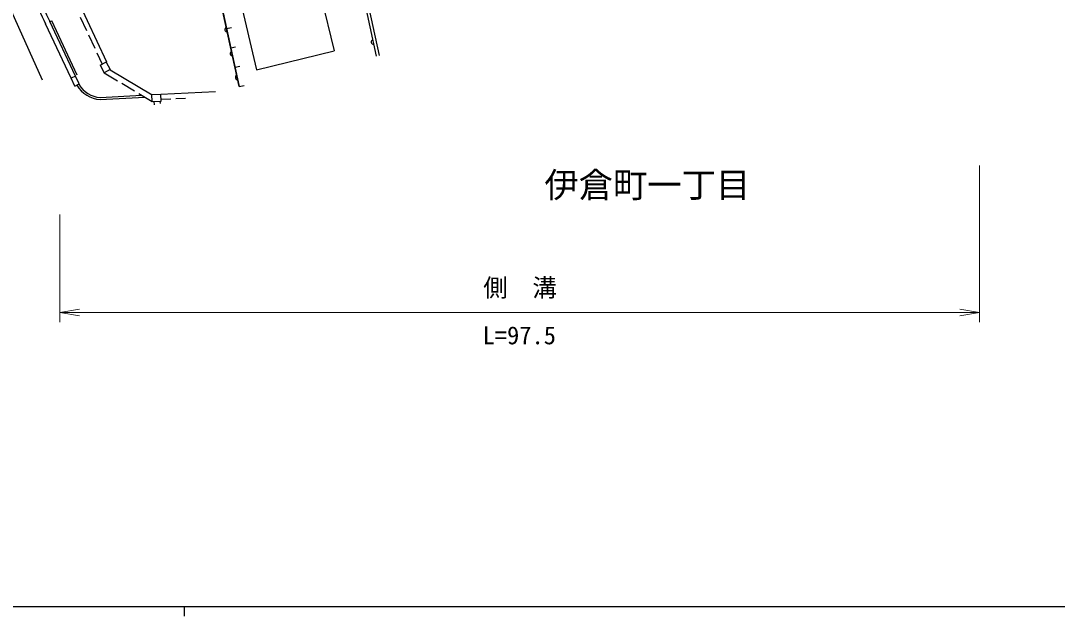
# Model space of a CAD drawing. Units: millimetres, scale not verified. Extents: x 40000 to 680000, y 20000 to 380000.
# Drawn here: x 151340 to 257046, y 204000 to 264756 of the extents above; entities that cross this region are included whole.
import ezdxf
from ezdxf.enums import TextEntityAlignment as Align

# ---------------------------------------------------------------- set-up
doc = ezdxf.new("R2010")
doc.units = ezdxf.units.MM
doc.header["$LTSCALE"] = 1000
for name, color, linetype, lineweight in [('M-BGD', 7, 'Continuous', 25), ('M-STR-HTXT', 7, 'Continuous', 13), ('M-STR-STRC', 7, 'Continuous', 25), ('M-TTL-BAND', 7, 'Continuous', 25)]:
    doc.layers.add(name, color=color, linetype=linetype, lineweight=lineweight)
doc.layers.add('M-BMK-HTXT', color=7, linetype='Continuous')
doc.styles.add('ＭＳ ゴシック', font='')
doc.styles.get('ＭＳ ゴシック').set_extended_font_data('MS Gothic')

# ---------------------------------------------------------------- blocks, each defined once
blk = doc.blocks.new('open_arrow')
at = {"color": 0, "linetype": 'Continuous', "lineweight": -2}
blk.add_lwpolyline([(7.5, 1.25), (0, 0), (7.5, -1.25)], dxfattribs=at)

msp = doc.modelspace()

# ---------------------------------------------------------------- linework, layer by layer
at = {"layer": 'M-BGD'}
for p, q in [((183489, 279822), (187603, 261150)), ((183782, 279887), (187896, 261216)), ((180806, 272097), (183300, 261669)), ((170821, 270831), (173629, 258051)), ((172907, 270211), (175384, 259756)), ((157117, 266926), (160083, 260558)), ((156470, 258904), (153874, 264448)), ((154323, 264668), (154504, 264753)), ((156923, 259116), (154323, 264668)), ((157104, 259201), (154504, 264753)), ((157407, 265121), (158040, 263761)), ((158251, 263308), (158884, 261948)), ((172333, 263949), (172821, 264057)), ((159096, 261495), (159640, 260325)), ((172765, 261983), (173253, 262090)), ((175384, 259756), (183300, 261669)), ((159438, 260219), (160083, 260558)), ((159438, 260219), (159844, 259449)), ((160058, 260545), (160463, 259775)), ((173197, 260017), (173685, 260124)), ((156923, 259116), (156471, 258902)), ((157310, 258302), (156923, 259116)), ((160463, 259775), (159844, 259449)), ((159844, 259449), (161223, 258626)), ((160459, 259753), (164731, 257189)), ((156858, 258088), (156471, 258902)), ((156858, 258088), (157310, 258302)), ((161653, 258370), (162941, 257602)), ((173629, 258051), (174117, 258158)), ((159444, 256715), (163998, 256973)), ((159446, 256915), (163691, 257155)), ((163371, 257346), (164750, 256524)), ((164723, 257226), (165634, 257257)), ((164750, 256524), (164723, 257226)), ((165634, 257257), (171195, 257521)), ((165661, 256554), (165634, 257257)), ((164750, 256524), (165661, 256554)), ((164909, 256529), (164946, 256179)), ((165530, 256550), (165556, 256309)), ((165660, 256737), (166650, 256787)), ((167149, 256812), (168140, 256861))]:
    msp.add_line(p, q, dxfattribs=at)
msp.add_lwpolyline([(173629, 258051), (170821, 270831), (184788, 273926)], dxfattribs=at)
for centre, radius, start, end in [((172987, 274276), 21492, 190.44477, 207.21349), ((172987, 274276), 20992, 190.4496, 207.2386), ((172411, 263859), 256, 115.06915, 269.70838), ((187343, 262590), 256, 115.10471, 269.74394), ((172947, 261417), 256, 115.06915, 269.70838), ((173483, 258975), 256, 115.06915, 269.70838), ((159676, 259736), 3030, 210.69659, 265.61048), ((159676, 259736), 2830, 211.07185, 265.34507)]:
    msp.add_arc(centre, radius, start, end, dxfattribs=at)
at = {"layer": 'M-STR-HTXT'}
for p, q in [((249104, 250000), (249104, 234000)), ((155317, 245000), (155317, 234000)), ((155317, 235000), (249104, 235000))]:
    msp.add_line(p, q, dxfattribs=at)
at = {"layer": 'M-STR-STRC'}
msp.add_line((146129, 275255), (153513, 258714), dxfattribs=at)
at = {"layer": 'M-TTL-BAND'}
for p, q in [((40000, 205000), (579000, 205000)), ((168000, 205000), (168000, 204000))]:
    msp.add_line(p, q, dxfattribs=at)

# ---------------------------------------------------------------- block references
at = {"layer": 'M-STR-HTXT', "xscale": 267, "yscale": 267}
msp.add_blockref('open_arrow', (155317, 235000), dxfattribs=at)
at = {"layer": 'M-STR-HTXT', "xscale": 267, "yscale": 267, "rotation": 180}
msp.add_blockref('open_arrow', (249104, 235000), dxfattribs=at)

# ---------------------------------------------------------------- texts
at = {"layer": 'M-BMK-HTXT', "style": 'ＭＳ ゴシック'}
msp.add_text('伊倉町一丁目', height=2566, dxfattribs=at).set_placement((204738, 245955), align=Align.BOTTOM_LEFT)
at = {"layer": 'M-STR-HTXT', "style": 'ＭＳ ゴシック'}
for s, p in [('側\u3000溝', (202264, 236057)), ('L=97.5', (202182, 231196))]:
    msp.add_text(s, height=1833, dxfattribs=at).set_placement(p, align=Align.BOTTOM_CENTER)

doc.saveas('drawing.dxf')
